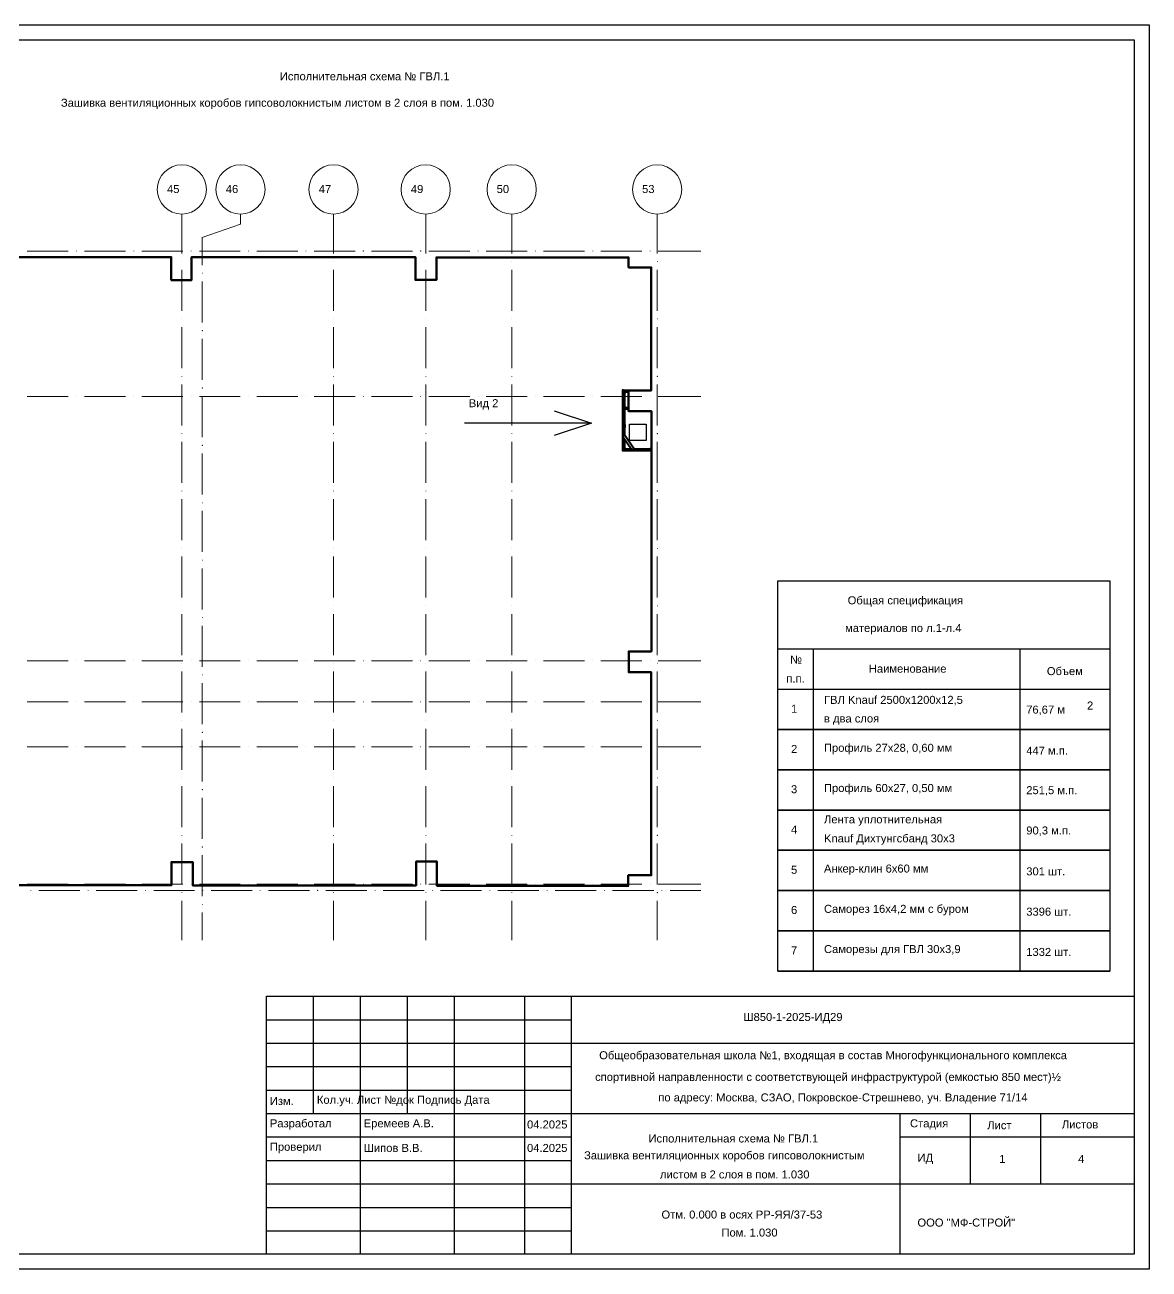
# Model space of a CAD drawing. Header units: millimetres. Extents: x 0 to 146, y 0 to 23.
# Drawn here: x 11.97 to 33.05, y 0.03 to 23.35 of the extents above; entities that cross this region are included whole.
import ezdxf

# ---------------------------------------------------------------- set-up
doc = ezdxf.new("R2010")
doc.units = ezdxf.units.MM
doc.layers.add('PDF _0', color=7, linetype='Continuous')
doc.layers.add('PDF _Текст', color=7, linetype='Continuous')
doc.layers.add('PDF _Оси-1', color=7, linetype='Continuous', true_color=0xaaaaaa)
doc.layers.add('PDF _Оси-3', color=7, linetype='Continuous', true_color=0x989898)
doc.styles.add('PDF ArialMT-Identity-H', font='arial.ttf')
doc.styles.add('PDF GOST Common-Identity-H', font='arial.ttf')

msp = doc.modelspace()

# ---------------------------------------------------------------- linework, layer by layer
at = {"layer": 'PDF _0', "lineweight": 25}
for points in [[(0.061, 23.354), (33.046, 23.354), (33.046, 0.031), (0.061, 0.031)], [(1.172, 23.076), (32.768, 23.076), (32.768, 0.309), (1.172, 0.309)], [(23.177, 15.367), (23.177, 16.515), (23.168, 16.515), (23.168, 15.367)], [(23.189, 15.367), (23.189, 16.515), (23.179, 16.515), (23.179, 15.367)], [(23.286, 16.505), (23.19, 16.505), (23.19, 16.515), (23.286, 16.515)], [(23.286, 16.494), (23.19, 16.494), (23.19, 16.503), (23.286, 16.503)], [(23.709, 15.387), (23.19, 15.387), (23.19, 15.378), (23.709, 15.378)], [(23.709, 15.376), (23.19, 15.376), (23.19, 15.367), (23.709, 15.367)], [(32.312, 5.619), (26.088, 5.619), (26.088, 12.931), (32.312, 12.931)], [(32.312, 10.147), (26.088, 10.147)], [(32.312, 9.392), (26.088, 9.392)], [(32.312, 8.637), (26.088, 8.637)], [(32.312, 7.883), (26.088, 7.883)], [(32.312, 7.128), (26.088, 7.128)], [(32.312, 6.373), (26.088, 6.373)], [(16.498, 5.146), (32.768, 5.146), (32.768, 0.309), (16.498, 0.309)]]:
    msp.add_lwpolyline(points, close=True, dxfattribs=at)
at = {"layer": 'PDF _0', "lineweight": 60}
for points in [[(23.28, 7.214), (23.28, 7.415), (23.714, 7.415), (23.714, 11.218), (23.29, 11.218), (23.29, 11.61), (23.717, 11.61), (23.717, 16.112), (23.287, 16.112), (23.287, 16.503), (23.713, 16.503), (23.713, 18.808), (23.287, 18.808), (23.287, 18.996), (19.684, 18.996), (19.684, 18.574), (19.292, 18.574), (19.292, 19), (15.097, 19), (15.097, 18.57), (14.713, 18.57), (14.713, 19), (10.495, 19)], [(10.515, 7.227), (14.717, 7.227), (14.717, 7.661), (15.117, 7.661), (15.117, 7.223), (19.304, 7.223), (19.304, 7.672), (19.695, 7.672), (19.695, 7.219), (23.291, 7.219)]]:
    msp.add_lwpolyline(points, dxfattribs=at)
at = {"layer": 'PDF _0', "lineweight": 25}
for points in [[(23.168, 16.512), (23.171, 16.515)], [(23.168, 16.501), (23.177, 16.511)], [(23.168, 16.491), (23.177, 16.501)], [(23.168, 16.481), (23.177, 16.49)], [(23.168, 16.47), (23.177, 16.48)], [(23.168, 16.46), (23.177, 16.47)], [(23.168, 16.45), (23.177, 16.459)], [(23.168, 16.439), (23.177, 16.449)], [(23.168, 16.429), (23.177, 16.439)], [(23.168, 16.419), (23.177, 16.428)], [(23.168, 16.408), (23.177, 16.418)], [(23.168, 16.398), (23.177, 16.408)], [(23.168, 16.388), (23.177, 16.397)], [(23.168, 16.377), (23.177, 16.387)], [(23.168, 16.367), (23.177, 16.376)], [(23.168, 16.357), (23.177, 16.366)], [(23.168, 16.346), (23.177, 16.356)], [(23.168, 16.336), (23.177, 16.345)], [(23.168, 16.325), (23.177, 16.335)], [(23.179, 16.513), (23.181, 16.515)], [(23.179, 16.502), (23.189, 16.512)], [(23.179, 16.492), (23.189, 16.501)], [(23.179, 16.481), (23.189, 16.491)], [(23.179, 16.471), (23.189, 16.481)], [(23.179, 16.461), (23.189, 16.47)], [(23.179, 16.45), (23.189, 16.46)], [(23.179, 16.44), (23.189, 16.45)], [(23.179, 16.43), (23.189, 16.439)], [(23.179, 16.419), (23.189, 16.429)], [(23.179, 16.409), (23.189, 16.419)], [(23.179, 16.399), (23.189, 16.408)], [(23.179, 16.388), (23.189, 16.398)], [(23.179, 16.378), (23.189, 16.388)], [(23.179, 16.368), (23.189, 16.377)], [(23.179, 16.357), (23.189, 16.367)], [(23.179, 16.347), (23.189, 16.357)], [(23.179, 16.337), (23.189, 16.346)], [(23.179, 16.326), (23.189, 16.336)], [(23.19, 16.513), (23.191, 16.515)], [(23.19, 16.503), (23.191, 16.503)], [(23.191, 16.494), (23.201, 16.503)], [(23.192, 16.505), (23.202, 16.515)], [(23.202, 16.505), (23.212, 16.515)], [(23.202, 16.494), (23.211, 16.503)], [(23.212, 16.494), (23.222, 16.503)], [(23.213, 16.505), (23.222, 16.515)], [(23.222, 16.494), (23.232, 16.503)], [(23.223, 16.505), (23.233, 16.515)], [(23.233, 16.505), (23.243, 16.515)], [(23.233, 16.494), (23.242, 16.503)], [(23.243, 16.494), (23.253, 16.503)], [(23.244, 16.505), (23.253, 16.515)], [(23.253, 16.494), (23.263, 16.503)], [(23.254, 16.505), (23.264, 16.515)], [(23.264, 16.505), (23.274, 16.515)], [(23.264, 16.494), (23.273, 16.503)], [(23.274, 16.494), (23.284, 16.503)], [(23.275, 16.505), (23.284, 16.515)], [(23.284, 16.494), (23.286, 16.496)], [(23.285, 16.505), (23.286, 16.506)], [(21.89, 16.121), (22.595, 15.889), (20.211, 15.889)], [(23.168, 16.315), (23.177, 16.325)], [(23.168, 16.305), (23.177, 16.314)], [(23.168, 16.304), (23.168, 16.304)], [(23.168, 16.294), (23.177, 16.303)], [(23.168, 16.283), (23.177, 16.293)], [(23.168, 16.273), (23.177, 16.282)], [(23.168, 16.262), (23.177, 16.272)], [(23.168, 16.252), (23.177, 16.262)], [(23.168, 16.242), (23.177, 16.251)], [(23.168, 16.231), (23.177, 16.241)], [(23.168, 16.221), (23.177, 16.231)], [(23.168, 16.211), (23.177, 16.22)], [(23.168, 16.2), (23.177, 16.21)], [(23.168, 16.19), (23.177, 16.2)], [(23.168, 16.18), (23.177, 16.189)], [(23.168, 16.169), (23.177, 16.179)], [(23.168, 16.159), (23.177, 16.169)], [(23.168, 16.149), (23.177, 16.158)], [(23.168, 16.138), (23.177, 16.148)], [(23.168, 16.128), (23.177, 16.138)], [(23.168, 16.118), (23.177, 16.127)], [(23.168, 16.107), (23.177, 16.117)], [(23.168, 16.097), (23.177, 16.107)], [(23.168, 16.087), (23.177, 16.096)], [(23.177, 16.304), (23.177, 16.304)], [(23.179, 16.316), (23.189, 16.326)], [(23.179, 16.306), (23.189, 16.315)], [(23.179, 16.294), (23.189, 16.304)], [(23.179, 16.284), (23.189, 16.294)], [(23.179, 16.274), (23.189, 16.283)], [(23.179, 16.263), (23.189, 16.273)], [(23.179, 16.253), (23.189, 16.263)], [(23.179, 16.243), (23.189, 16.252)], [(23.179, 16.232), (23.189, 16.242)], [(23.179, 16.222), (23.189, 16.231)], [(23.179, 16.212), (23.189, 16.221)], [(23.179, 16.201), (23.189, 16.211)], [(23.179, 16.191), (23.189, 16.2)], [(23.179, 16.18), (23.189, 16.19)], [(23.179, 16.17), (23.189, 16.18)], [(23.179, 16.16), (23.189, 16.169)], [(23.179, 16.149), (23.189, 16.159)], [(23.179, 16.139), (23.189, 16.149)], [(23.179, 16.129), (23.189, 16.138)], [(23.179, 16.118), (23.189, 16.128)], [(23.179, 16.108), (23.189, 16.118)], [(23.179, 16.098), (23.189, 16.107)], [(23.179, 16.087), (23.189, 16.097)], [(23.188, 16.304), (23.189, 16.305)], [(22.595, 15.889), (21.89, 15.656)], [(23.168, 16.076), (23.177, 16.086)], [(23.168, 16.066), (23.177, 16.075)], [(23.168, 16.056), (23.177, 16.065)], [(23.168, 16.045), (23.177, 16.055)], [(23.168, 16.035), (23.177, 16.044)], [(23.168, 16.024), (23.177, 16.034)], [(23.168, 16.014), (23.177, 16.024)], [(23.168, 16.004), (23.177, 16.013)], [(23.168, 15.993), (23.177, 16.003)], [(23.168, 15.983), (23.177, 15.993)], [(23.168, 15.973), (23.177, 15.982)], [(23.168, 15.962), (23.177, 15.972)], [(23.168, 15.952), (23.177, 15.962)], [(23.168, 15.942), (23.177, 15.951)], [(23.168, 15.931), (23.177, 15.941)], [(23.168, 15.921), (23.177, 15.931)], [(23.168, 15.911), (23.177, 15.92)], [(23.168, 15.9), (23.177, 15.91)], [(23.168, 15.89), (23.177, 15.9)], [(23.168, 15.88), (23.177, 15.889)], [(23.168, 15.869), (23.177, 15.879)], [(23.168, 15.859), (23.177, 15.868)], [(23.179, 16.077), (23.189, 16.087)], [(23.179, 16.067), (23.189, 16.076)], [(23.179, 16.056), (23.189, 16.066)], [(23.179, 16.046), (23.189, 16.056)], [(23.179, 16.036), (23.189, 16.045)], [(23.179, 16.025), (23.189, 16.035)], [(23.179, 16.015), (23.189, 16.025)], [(23.179, 16.005), (23.189, 16.014)], [(23.179, 15.994), (23.189, 16.004)], [(23.179, 15.984), (23.189, 15.993)], [(23.179, 15.974), (23.189, 15.983)], [(23.179, 15.963), (23.189, 15.973)], [(23.179, 15.953), (23.189, 15.962)], [(23.179, 15.942), (23.189, 15.952)], [(23.179, 15.932), (23.189, 15.942)], [(23.179, 15.922), (23.189, 15.931)], [(23.179, 15.911), (23.189, 15.921)], [(23.179, 15.901), (23.189, 15.911)], [(23.179, 15.891), (23.189, 15.9)], [(23.179, 15.88), (23.189, 15.89)], [(23.179, 15.87), (23.189, 15.88)], [(23.179, 15.86), (23.189, 15.869)], [(23.168, 15.849), (23.177, 15.858)], [(23.168, 15.838), (23.177, 15.848)], [(23.168, 15.828), (23.177, 15.837)], [(23.168, 15.817), (23.177, 15.827)], [(23.168, 15.807), (23.177, 15.817)], [(23.168, 15.797), (23.177, 15.806)], [(23.168, 15.786), (23.177, 15.796)], [(23.168, 15.776), (23.177, 15.786)], [(23.168, 15.766), (23.177, 15.775)], [(23.168, 15.755), (23.177, 15.765)], [(23.168, 15.745), (23.177, 15.755)], [(23.168, 15.735), (23.177, 15.744)], [(23.168, 15.724), (23.177, 15.734)], [(23.168, 15.714), (23.177, 15.724)], [(23.168, 15.704), (23.177, 15.713)], [(23.168, 15.693), (23.177, 15.703)], [(23.168, 15.683), (23.177, 15.693)], [(23.168, 15.673), (23.177, 15.682)], [(23.168, 15.662), (23.177, 15.672)], [(23.168, 15.652), (23.177, 15.662)], [(23.168, 15.642), (23.177, 15.651)], [(23.168, 15.631), (23.177, 15.641)], [(23.168, 15.621), (23.177, 15.63)], [(23.179, 15.849), (23.189, 15.859)], [(23.179, 15.839), (23.189, 15.849)], [(23.179, 15.829), (23.189, 15.838)], [(23.179, 15.818), (23.189, 15.828)], [(23.179, 15.808), (23.189, 15.818)], [(23.179, 15.798), (23.189, 15.807)], [(23.179, 15.787), (23.189, 15.797)], [(23.179, 15.777), (23.189, 15.786)], [(23.179, 15.767), (23.189, 15.776)], [(23.179, 15.756), (23.189, 15.766)], [(23.179, 15.746), (23.189, 15.755)], [(23.179, 15.735), (23.189, 15.745)], [(23.179, 15.725), (23.189, 15.735)], [(23.179, 15.715), (23.189, 15.724)], [(23.179, 15.704), (23.189, 15.714)], [(23.179, 15.694), (23.189, 15.704)], [(23.179, 15.684), (23.189, 15.693)], [(23.179, 15.673), (23.189, 15.683)], [(23.179, 15.663), (23.189, 15.673)], [(23.179, 15.653), (23.189, 15.662)], [(23.179, 15.642), (23.189, 15.652)], [(23.179, 15.632), (23.189, 15.642)], [(23.179, 15.622), (23.189, 15.631)], [(23.168, 15.611), (23.177, 15.62)], [(23.168, 15.6), (23.177, 15.61)], [(23.168, 15.59), (23.177, 15.599)], [(23.168, 15.579), (23.177, 15.589)], [(23.168, 15.569), (23.177, 15.579)], [(23.168, 15.559), (23.177, 15.568)], [(23.168, 15.548), (23.177, 15.558)], [(23.168, 15.538), (23.177, 15.548)], [(23.168, 15.528), (23.177, 15.537)], [(23.168, 15.517), (23.177, 15.527)], [(23.168, 15.507), (23.177, 15.517)], [(23.168, 15.497), (23.177, 15.506)], [(23.168, 15.486), (23.177, 15.496)], [(23.168, 15.476), (23.177, 15.486)], [(23.168, 15.466), (23.177, 15.475)], [(23.168, 15.455), (23.177, 15.465)], [(23.168, 15.445), (23.177, 15.455)], [(23.168, 15.435), (23.177, 15.444)], [(23.168, 15.424), (23.177, 15.434)], [(23.168, 15.414), (23.177, 15.423)], [(23.168, 15.404), (23.177, 15.413)], [(23.168, 15.393), (23.177, 15.403)], [(23.179, 15.611), (23.189, 15.621)], [(23.179, 15.601), (23.189, 15.611)], [(23.179, 15.591), (23.189, 15.6)], [(23.179, 15.58), (23.189, 15.59)], [(23.179, 15.57), (23.189, 15.58)], [(23.179, 15.56), (23.189, 15.569)], [(23.179, 15.549), (23.189, 15.559)], [(23.179, 15.539), (23.189, 15.548)], [(23.179, 15.529), (23.189, 15.538)], [(23.179, 15.518), (23.189, 15.528)], [(23.179, 15.508), (23.189, 15.517)], [(23.179, 15.497), (23.189, 15.507)], [(23.179, 15.487), (23.189, 15.497)], [(23.179, 15.477), (23.189, 15.486)], [(23.179, 15.466), (23.189, 15.476)], [(23.179, 15.456), (23.189, 15.466)], [(23.179, 15.446), (23.189, 15.455)], [(23.179, 15.435), (23.189, 15.445)], [(23.179, 15.425), (23.189, 15.435)], [(23.179, 15.415), (23.189, 15.424)], [(23.179, 15.404), (23.189, 15.414)], [(23.179, 15.394), (23.189, 15.404)], [(23.179, 15.384), (23.189, 15.393)], [(23.168, 15.383), (23.177, 15.392)], [(23.168, 15.372), (23.177, 15.382)], [(23.172, 15.367), (23.177, 15.372)], [(23.179, 15.373), (23.189, 15.383)], [(23.183, 15.367), (23.189, 15.373)], [(23.19, 15.383), (23.195, 15.387)], [(23.19, 15.372), (23.194, 15.376)], [(23.195, 15.367), (23.205, 15.376)], [(23.196, 15.378), (23.205, 15.387)], [(23.205, 15.367), (23.215, 15.376)], [(23.206, 15.378), (23.216, 15.387)], [(23.216, 15.378), (23.226, 15.387)], [(23.216, 15.367), (23.225, 15.376)], [(23.226, 15.367), (23.236, 15.376)], [(23.227, 15.378), (23.236, 15.387)], [(23.236, 15.367), (23.246, 15.376)], [(23.237, 15.378), (23.247, 15.387)], [(23.247, 15.367), (23.256, 15.376)], [(23.248, 15.378), (23.257, 15.387)], [(23.257, 15.367), (23.267, 15.376)], [(23.258, 15.378), (23.267, 15.387)], [(23.267, 15.367), (23.277, 15.376)], [(23.268, 15.378), (23.278, 15.387)], [(23.278, 15.367), (23.287, 15.376)], [(23.279, 15.378), (23.288, 15.387)], [(23.288, 15.367), (23.298, 15.376)], [(23.289, 15.378), (23.299, 15.387)], [(23.298, 15.367), (23.308, 15.376)], [(23.299, 15.378), (23.309, 15.387)], [(23.309, 15.367), (23.318, 15.376)], [(23.31, 15.378), (23.319, 15.387)], [(23.319, 15.367), (23.329, 15.376)], [(23.32, 15.378), (23.33, 15.387)], [(23.33, 15.378), (23.34, 15.387)], [(23.33, 15.367), (23.339, 15.376)], [(23.34, 15.367), (23.349, 15.376)], [(23.341, 15.378), (23.35, 15.387)], [(23.35, 15.367), (23.36, 15.376)], [(23.351, 15.378), (23.361, 15.387)], [(23.361, 15.378), (23.371, 15.387)], [(23.361, 15.367), (23.37, 15.376)], [(23.371, 15.367), (23.381, 15.376)], [(23.372, 15.378), (23.381, 15.387)], [(23.381, 15.367), (23.391, 15.376)], [(23.382, 15.378), (23.392, 15.387)], [(23.392, 15.378), (23.402, 15.387)], [(23.392, 15.367), (23.401, 15.376)], [(23.402, 15.367), (23.412, 15.376)], [(23.403, 15.378), (23.412, 15.387)], [(23.412, 15.367), (23.422, 15.376)], [(23.413, 15.378), (23.423, 15.387)], [(23.423, 15.378), (23.433, 15.387)], [(23.423, 15.367), (23.432, 15.376)], [(23.433, 15.367), (23.443, 15.376)], [(23.434, 15.378), (23.443, 15.387)], [(23.443, 15.367), (23.453, 15.376)], [(23.444, 15.378), (23.454, 15.387)], [(23.454, 15.378), (23.464, 15.387)], [(23.454, 15.367), (23.463, 15.376)], [(23.464, 15.367), (23.474, 15.376)], [(23.465, 15.378), (23.474, 15.387)], [(23.474, 15.367), (23.484, 15.376)], [(23.475, 15.378), (23.485, 15.387)], [(23.485, 15.367), (23.494, 15.376)], [(23.486, 15.378), (23.495, 15.387)], [(23.495, 15.367), (23.505, 15.376)], [(23.496, 15.378), (23.505, 15.387)], [(23.505, 15.367), (23.515, 15.376)], [(23.506, 15.378), (23.516, 15.387)], [(23.516, 15.367), (23.525, 15.376)], [(23.517, 15.378), (23.526, 15.387)], [(23.526, 15.367), (23.536, 15.376)], [(23.527, 15.378), (23.537, 15.387)], [(23.536, 15.367), (23.546, 15.376)], [(23.537, 15.378), (23.547, 15.387)], [(23.547, 15.367), (23.556, 15.376)], [(23.548, 15.378), (23.557, 15.387)], [(23.557, 15.367), (23.567, 15.376)], [(23.558, 15.378), (23.568, 15.387)], [(23.568, 15.378), (23.578, 15.387)], [(23.568, 15.367), (23.577, 15.376)], [(23.578, 15.367), (23.587, 15.376)], [(23.579, 15.378), (23.588, 15.387)], [(23.588, 15.367), (23.598, 15.376)], [(23.589, 15.378), (23.599, 15.387)], [(23.599, 15.378), (23.609, 15.387)], [(23.599, 15.367), (23.608, 15.376)], [(23.609, 15.367), (23.619, 15.376)], [(23.61, 15.378), (23.619, 15.387)], [(23.619, 15.367), (23.629, 15.376)], [(23.62, 15.378), (23.63, 15.387)], [(23.63, 15.378), (23.64, 15.387)], [(23.63, 15.367), (23.639, 15.376)], [(23.64, 15.367), (23.65, 15.376)], [(23.641, 15.378), (23.65, 15.387)], [(23.65, 15.367), (23.66, 15.376)], [(23.651, 15.378), (23.661, 15.387)], [(23.661, 15.378), (23.671, 15.387)], [(23.661, 15.367), (23.67, 15.376)], [(23.671, 15.367), (23.681, 15.376)], [(23.672, 15.378), (23.681, 15.387)], [(23.681, 15.367), (23.691, 15.376)], [(23.682, 15.378), (23.692, 15.387)], [(23.692, 15.367), (23.701, 15.376)], [(23.693, 15.378), (23.702, 15.387)], [(23.702, 15.367), (23.709, 15.373)], [(23.703, 15.378), (23.709, 15.384)], [(26.088, 11.656), (32.312, 11.656)], [(26.749, 11.656), (26.749, 5.619)], [(30.622, 11.656), (30.622, 5.619)], [(26.088, 10.902), (32.312, 10.902)], [(26.088, 5.619), (32.312, 5.619)], [(17.377, 5.146), (17.377, 2.948)], [(18.257, 5.146), (18.257, 0.309)], [(19.136, 5.146), (19.136, 2.948)], [(20.016, 5.146), (20.016, 0.309)], [(21.335, 5.146), (21.335, 0.309)], [(22.214, 5.146), (22.214, 0.309)], [(16.498, 4.707), (22.214, 4.707)], [(16.498, 4.267), (32.768, 4.267)], [(16.498, 3.827), (22.214, 3.827)], [(16.498, 3.387), (22.214, 3.387)], [(16.498, 2.948), (32.768, 2.948)], [(28.371, 2.948), (28.371, 0.309)], [(29.69, 2.948), (29.69, 1.628)], [(31.009, 2.948), (31.009, 1.628)], [(16.498, 2.508), (22.214, 2.508)], [(28.371, 2.508), (32.768, 2.508)], [(16.498, 2.068), (22.214, 2.068)], [(16.498, 1.628), (32.768, 1.628)], [(16.498, 1.189), (22.214, 1.189)], [(16.498, 0.749), (22.214, 0.749)]]:
    msp.add_lwpolyline(points, dxfattribs=at)
at = {"layer": 'PDF _0', "color": 1, "lineweight": 40}
for points in [[(23.211, 16.471), (23.211, 16.492), (23.19, 16.492), (23.19, 16.471)], [(23.234, 16.492), (23.212, 16.492), (23.212, 16.472), (23.234, 16.472)], [(23.265, 16.492), (23.286, 16.492), (23.286, 16.472), (23.265, 16.472)], [(23.211, 16.19), (23.211, 16.169), (23.19, 16.169), (23.19, 16.19)], [(23.211, 16.147), (23.211, 16.168), (23.19, 16.168), (23.19, 16.147)], [(23.234, 16.179), (23.212, 16.179), (23.212, 16.158), (23.234, 16.158)], [(23.265, 16.179), (23.286, 16.179), (23.286, 16.158), (23.265, 16.158)], [(23.211, 15.856), (23.211, 15.835), (23.19, 15.835), (23.19, 15.856)], [(23.211, 15.812), (23.211, 15.834), (23.19, 15.834), (23.19, 15.812)], [(23.209, 15.588), (23.209, 15.392), (23.192, 15.392), (23.192, 15.832), (23.209, 15.832), (23.209, 15.67)], [(23.398, 15.392), (23.192, 15.694)], [(23.234, 15.845), (23.212, 15.845), (23.212, 15.824), (23.234, 15.824)], [(23.211, 15.411), (23.211, 15.39), (23.19, 15.39), (23.19, 15.411)], [(23.343, 15.392), (23.192, 15.612)], [(23.234, 15.39), (23.212, 15.39), (23.212, 15.411), (23.234, 15.411)], [(23.387, 15.408), (23.706, 15.408), (23.706, 15.392), (23.215, 15.392), (23.215, 15.408), (23.332, 15.408)], [(23.687, 15.411), (23.709, 15.411), (23.709, 15.39), (23.687, 15.39)]]:
    msp.add_lwpolyline(points, dxfattribs=at)
for points in [[(23.209, 16.171), (23.192, 16.171), (23.192, 16.49), (23.209, 16.49)], [(23.284, 16.49), (23.215, 16.49), (23.215, 16.474), (23.284, 16.474)], [(23.209, 15.837), (23.192, 15.837), (23.192, 16.166), (23.209, 16.166)], [(23.284, 16.176), (23.215, 16.176), (23.215, 16.16), (23.284, 16.16)]]:
    msp.add_lwpolyline(points, close=True, dxfattribs=at)
at = {"layer": 'PDF _0', "color": 5, "lineweight": 25}
msp.add_lwpolyline([(23.615, 15.565), (23.307, 15.565), (23.307, 15.872), (23.615, 15.872)], close=True, dxfattribs=at)
at = {"layer": 'PDF _Оси-1', "lineweight": 20}
for centre in [(14.913, 20.27), (16.013, 20.27), (17.755, 20.27), (19.484, 20.27), (21.097, 20.27), (23.825, 20.27)]:
    msp.add_circle(centre, 0.461, dxfattribs=at)
at = {"layer": 'PDF _Оси-3', "lineweight": 9}
for points in [[(14.913, 19.809), (14.913, 19.071)], [(16.013, 19.809), (16.013, 19.62), (15.297, 19.37), (15.297, 18.852)], [(17.755, 19.809), (17.755, 19.071)], [(19.484, 19.809), (19.484, 19.071)], [(21.097, 19.809), (21.097, 19.071)], [(23.825, 19.809), (23.825, 19.071)], [(12.783, 19.115), (12.014, 19.115)], [(13.858, 19.115), (13.09, 19.115)], [(14.934, 19.115), (14.165, 19.115)], [(16.009, 19.115), (15.241, 19.115)], [(17.085, 19.115), (16.317, 19.115)], [(18.16, 19.115), (17.392, 19.115)], [(19.236, 19.115), (18.468, 19.115)], [(20.311, 19.115), (19.543, 19.115)], [(21.387, 19.115), (20.619, 19.115)], [(22.463, 19.115), (21.694, 19.115)], [(23.538, 19.115), (22.77, 19.115)], [(24.644, 19.115), (23.845, 19.115)], [(14.913, 18.764), (14.913, 17.996)], [(17.755, 18.764), (17.755, 17.996)], [(19.484, 18.764), (19.484, 17.996)], [(21.097, 18.764), (21.097, 17.996)], [(23.825, 18.764), (23.825, 17.996)], [(15.297, 18.544), (15.297, 17.776)], [(14.913, 17.688), (14.913, 16.92)], [(17.755, 17.688), (17.755, 16.92)], [(19.484, 17.688), (19.484, 16.92)], [(21.097, 17.688), (21.097, 16.92)], [(23.825, 17.688), (23.825, 16.92)], [(15.297, 17.469), (15.297, 16.701)], [(14.913, 16.613), (14.913, 15.845)], [(17.755, 16.613), (17.755, 15.845)], [(19.484, 16.613), (19.484, 15.845)], [(21.097, 16.613), (21.097, 15.845)], [(23.825, 16.613), (23.825, 15.845)], [(12.014, 16.388), (12.783, 16.388)], [(13.09, 16.388), (13.858, 16.388)], [(14.165, 16.388), (14.934, 16.388)], [(15.241, 16.388), (16.009, 16.388)], [(15.297, 16.393), (15.297, 15.625)], [(16.317, 16.388), (17.085, 16.388)], [(17.392, 16.388), (18.16, 16.388)], [(18.468, 16.388), (19.236, 16.388)], [(19.543, 16.388), (20.311, 16.388)], [(20.619, 16.388), (21.387, 16.388)], [(21.694, 16.388), (22.463, 16.388)], [(22.77, 16.388), (23.538, 16.388)], [(23.845, 16.388), (24.644, 16.388)], [(14.913, 15.537), (14.913, 14.769)], [(17.755, 15.537), (17.755, 14.769)], [(19.484, 15.537), (19.484, 14.769)], [(21.097, 15.537), (21.097, 14.769)], [(23.825, 15.537), (23.825, 14.769)], [(15.297, 15.318), (15.297, 14.549)], [(14.913, 14.462), (14.913, 13.693)], [(17.755, 14.462), (17.755, 13.693)], [(19.484, 14.462), (19.484, 13.693)], [(21.097, 14.462), (21.097, 13.693)], [(23.825, 14.462), (23.825, 13.693)], [(15.297, 14.242), (15.297, 13.474)], [(14.913, 13.386), (14.913, 12.618)], [(17.755, 13.386), (17.755, 12.618)], [(19.484, 13.386), (19.484, 12.618)], [(21.097, 13.386), (21.097, 12.618)], [(23.825, 13.386), (23.825, 12.618)], [(15.297, 13.167), (15.297, 12.398)], [(14.913, 12.311), (14.913, 11.542)], [(17.755, 12.311), (17.755, 11.542)], [(19.484, 12.311), (19.484, 11.542)], [(21.097, 12.311), (21.097, 11.542)], [(23.825, 12.311), (23.825, 11.542)], [(15.297, 12.091), (15.297, 11.323)], [(12.014, 11.433), (12.783, 11.433)], [(13.09, 11.433), (13.858, 11.433)], [(14.165, 11.433), (14.934, 11.433)], [(15.241, 11.433), (16.009, 11.433)], [(16.317, 11.433), (17.085, 11.433)], [(17.392, 11.433), (18.16, 11.433)], [(18.468, 11.433), (19.236, 11.433)], [(19.543, 11.433), (20.311, 11.433)], [(20.619, 11.433), (21.387, 11.433)], [(21.694, 11.433), (22.463, 11.433)], [(22.77, 11.433), (23.538, 11.433)], [(23.845, 11.433), (24.644, 11.433)], [(14.913, 11.235), (14.913, 10.467)], [(17.755, 11.235), (17.755, 10.467)], [(19.484, 11.235), (19.484, 10.467)], [(21.097, 11.235), (21.097, 10.467)], [(23.825, 11.235), (23.825, 10.467)], [(15.297, 11.015), (15.297, 10.247)], [(12.014, 10.665), (12.783, 10.665)], [(13.09, 10.665), (13.858, 10.665)], [(14.165, 10.665), (14.934, 10.665)], [(15.241, 10.665), (16.009, 10.665)], [(16.317, 10.665), (17.085, 10.665)], [(17.392, 10.665), (18.16, 10.665)], [(18.468, 10.665), (19.236, 10.665)], [(19.543, 10.665), (20.311, 10.665)], [(20.619, 10.665), (21.387, 10.665)], [(21.694, 10.665), (22.463, 10.665)], [(22.77, 10.665), (23.538, 10.665)], [(23.845, 10.665), (24.644, 10.665)], [(14.913, 10.159), (14.913, 9.391)], [(17.755, 10.159), (17.755, 9.391)], [(19.484, 10.159), (19.484, 9.391)], [(21.097, 10.159), (21.097, 9.391)], [(23.825, 10.159), (23.825, 9.391)], [(12.014, 9.82), (12.783, 9.82)], [(13.09, 9.82), (13.858, 9.82)], [(14.165, 9.82), (14.934, 9.82)], [(15.241, 9.82), (16.009, 9.82)], [(15.297, 9.94), (15.297, 9.172)], [(16.317, 9.82), (17.085, 9.82)], [(17.392, 9.82), (18.16, 9.82)], [(18.468, 9.82), (19.236, 9.82)], [(19.543, 9.82), (20.311, 9.82)], [(20.619, 9.82), (21.387, 9.82)], [(21.694, 9.82), (22.463, 9.82)], [(22.77, 9.82), (23.538, 9.82)], [(23.845, 9.82), (24.644, 9.82)], [(14.913, 9.084), (14.913, 8.316)], [(15.297, 8.864), (15.297, 8.096)], [(17.755, 9.084), (17.755, 8.316)], [(19.484, 9.084), (19.484, 8.316)], [(21.097, 9.084), (21.097, 8.316)], [(23.825, 9.084), (23.825, 8.316)], [(14.913, 8.008), (14.913, 7.24)], [(17.755, 8.008), (17.755, 7.24)], [(19.484, 8.008), (19.484, 7.24)], [(21.097, 8.008), (21.097, 7.24)], [(23.825, 8.008), (23.825, 7.24)], [(15.297, 7.789), (15.297, 7.02)], [(12.014, 7.246), (12.783, 7.246)], [(13.09, 7.246), (13.858, 7.246)], [(14.165, 7.246), (14.934, 7.246)], [(15.241, 7.246), (16.009, 7.246)], [(16.317, 7.246), (17.085, 7.246)], [(17.392, 7.246), (18.16, 7.246)], [(18.468, 7.246), (19.236, 7.246)], [(19.543, 7.246), (20.311, 7.246)], [(20.619, 7.246), (21.387, 7.246)], [(21.694, 7.246), (22.463, 7.246)], [(22.77, 7.246), (23.538, 7.246)], [(23.845, 7.246), (24.644, 7.246)], [(13.002, 7.131), (12.234, 7.131)], [(14.078, 7.131), (13.309, 7.131)], [(15.153, 7.131), (14.385, 7.131)], [(16.229, 7.131), (15.461, 7.131)], [(17.304, 7.131), (16.536, 7.131)], [(18.38, 7.131), (17.612, 7.131)], [(19.455, 7.131), (18.687, 7.131)], [(20.531, 7.131), (19.763, 7.131)], [(21.607, 7.131), (20.838, 7.131)], [(22.682, 7.131), (21.914, 7.131)], [(23.758, 7.131), (22.989, 7.131)], [(24.644, 7.131), (24.065, 7.131)], [(14.913, 6.933), (14.913, 6.195)], [(17.755, 6.933), (17.755, 6.195)], [(19.484, 6.933), (19.484, 6.195)], [(21.097, 6.933), (21.097, 6.195)], [(23.825, 6.933), (23.825, 6.195)], [(15.297, 6.713), (15.297, 6.195)]]:
    msp.add_lwpolyline(points, dxfattribs=at)
at = {"layer": 'PDF _Оси-3', "lineweight": 5}
for points in [[(12.936, 19.115), (12.938, 19.115), (12.938, 19.117), (12.936, 19.117)], [(14.012, 19.115), (14.014, 19.115), (14.014, 19.117), (14.012, 19.117)], [(14.913, 18.918), (14.915, 18.918), (14.915, 18.92), (14.913, 18.92)], [(15.087, 19.115), (15.089, 19.115), (15.089, 19.117), (15.087, 19.117)], [(16.163, 19.115), (16.165, 19.115), (16.165, 19.117), (16.163, 19.117)], [(17.238, 19.115), (17.24, 19.115), (17.24, 19.117), (17.238, 19.117)], [(17.755, 18.918), (17.757, 18.918), (17.757, 18.92), (17.755, 18.92)], [(18.314, 19.115), (18.316, 19.115), (18.316, 19.117), (18.314, 19.117)], [(19.39, 19.115), (19.392, 19.115), (19.392, 19.117), (19.39, 19.117)], [(19.484, 18.918), (19.486, 18.918), (19.486, 18.92), (19.484, 18.92)], [(20.465, 19.115), (20.467, 19.115), (20.467, 19.117), (20.465, 19.117)], [(21.097, 18.918), (21.099, 18.918), (21.099, 18.92), (21.097, 18.92)], [(21.541, 19.115), (21.543, 19.115), (21.543, 19.117), (21.541, 19.117)], [(22.616, 19.115), (22.618, 19.115), (22.618, 19.117), (22.616, 19.117)], [(23.692, 19.115), (23.694, 19.115), (23.694, 19.117), (23.692, 19.117)], [(23.825, 18.918), (23.827, 18.918), (23.827, 18.92), (23.825, 18.92)], [(15.297, 18.698), (15.299, 18.698), (15.299, 18.7), (15.297, 18.7)], [(14.913, 17.842), (14.915, 17.842), (14.915, 17.844), (14.913, 17.844)], [(17.755, 17.842), (17.757, 17.842), (17.757, 17.844), (17.755, 17.844)], [(19.484, 17.842), (19.486, 17.842), (19.486, 17.844), (19.484, 17.844)], [(21.097, 17.842), (21.099, 17.842), (21.099, 17.844), (21.097, 17.844)], [(23.825, 17.842), (23.827, 17.842), (23.827, 17.844), (23.825, 17.844)], [(15.297, 17.622), (15.299, 17.622), (15.299, 17.624), (15.297, 17.624)], [(14.913, 16.766), (14.915, 16.766), (14.915, 16.768), (14.913, 16.768)], [(17.755, 16.766), (17.757, 16.766), (17.757, 16.768), (17.755, 16.768)], [(19.484, 16.766), (19.486, 16.766), (19.486, 16.768), (19.484, 16.768)], [(21.097, 16.766), (21.099, 16.766), (21.099, 16.768), (21.097, 16.768)], [(23.825, 16.766), (23.827, 16.766), (23.827, 16.768), (23.825, 16.768)], [(12.936, 16.388), (12.938, 16.388), (12.938, 16.39), (12.936, 16.39)], [(14.012, 16.388), (14.014, 16.388), (14.014, 16.39), (14.012, 16.39)], [(15.087, 16.388), (15.089, 16.388), (15.089, 16.39), (15.087, 16.39)], [(15.297, 16.547), (15.299, 16.547), (15.299, 16.549), (15.297, 16.549)], [(16.163, 16.388), (16.165, 16.388), (16.165, 16.39), (16.163, 16.39)], [(17.238, 16.388), (17.24, 16.388), (17.24, 16.39), (17.238, 16.39)], [(18.314, 16.388), (18.316, 16.388), (18.316, 16.39), (18.314, 16.39)], [(19.39, 16.388), (19.392, 16.388), (19.392, 16.39), (19.39, 16.39)], [(20.465, 16.388), (20.467, 16.388), (20.467, 16.39), (20.465, 16.39)], [(21.541, 16.388), (21.543, 16.388), (21.543, 16.39), (21.541, 16.39)], [(22.616, 16.388), (22.618, 16.388), (22.618, 16.39), (22.616, 16.39)], [(23.692, 16.388), (23.694, 16.388), (23.694, 16.39), (23.692, 16.39)], [(14.913, 15.691), (14.915, 15.691), (14.915, 15.693), (14.913, 15.693)], [(17.755, 15.691), (17.757, 15.691), (17.757, 15.693), (17.755, 15.693)], [(19.484, 15.691), (19.486, 15.691), (19.486, 15.693), (19.484, 15.693)], [(21.097, 15.691), (21.099, 15.691), (21.099, 15.693), (21.097, 15.693)], [(23.825, 15.691), (23.827, 15.691), (23.827, 15.693), (23.825, 15.693)], [(15.297, 15.471), (15.299, 15.471), (15.299, 15.473), (15.297, 15.473)], [(14.913, 14.615), (14.915, 14.615), (14.915, 14.617), (14.913, 14.617)], [(17.755, 14.615), (17.757, 14.615), (17.757, 14.617), (17.755, 14.617)], [(19.484, 14.615), (19.486, 14.615), (19.486, 14.617), (19.484, 14.617)], [(21.097, 14.615), (21.099, 14.615), (21.099, 14.617), (21.097, 14.617)], [(23.825, 14.615), (23.827, 14.615), (23.827, 14.617), (23.825, 14.617)], [(15.297, 14.396), (15.299, 14.396), (15.299, 14.398), (15.297, 14.398)], [(14.913, 13.54), (14.915, 13.54), (14.915, 13.542), (14.913, 13.542)], [(17.755, 13.54), (17.757, 13.54), (17.757, 13.542), (17.755, 13.542)], [(19.484, 13.54), (19.486, 13.54), (19.486, 13.542), (19.484, 13.542)], [(21.097, 13.54), (21.099, 13.54), (21.099, 13.542), (21.097, 13.542)], [(23.825, 13.54), (23.827, 13.54), (23.827, 13.542), (23.825, 13.542)], [(15.297, 13.32), (15.299, 13.32), (15.299, 13.322), (15.297, 13.322)], [(14.913, 12.464), (14.915, 12.464), (14.915, 12.466), (14.913, 12.466)], [(17.755, 12.464), (17.757, 12.464), (17.757, 12.466), (17.755, 12.466)], [(19.484, 12.464), (19.486, 12.464), (19.486, 12.466), (19.484, 12.466)], [(21.097, 12.464), (21.099, 12.464), (21.099, 12.466), (21.097, 12.466)], [(23.825, 12.464), (23.827, 12.464), (23.827, 12.466), (23.825, 12.466)], [(15.297, 12.245), (15.299, 12.245), (15.299, 12.247), (15.297, 12.247)], [(12.936, 11.433), (12.938, 11.433), (12.938, 11.435), (12.936, 11.435)], [(14.012, 11.433), (14.014, 11.433), (14.014, 11.435), (14.012, 11.435)], [(15.087, 11.433), (15.089, 11.433), (15.089, 11.435), (15.087, 11.435)], [(16.163, 11.433), (16.165, 11.433), (16.165, 11.435), (16.163, 11.435)], [(17.238, 11.433), (17.24, 11.433), (17.24, 11.435), (17.238, 11.435)], [(18.314, 11.433), (18.316, 11.433), (18.316, 11.435), (18.314, 11.435)], [(19.39, 11.433), (19.392, 11.433), (19.392, 11.435), (19.39, 11.435)], [(20.465, 11.433), (20.467, 11.433), (20.467, 11.435), (20.465, 11.435)], [(21.541, 11.433), (21.543, 11.433), (21.543, 11.435), (21.541, 11.435)], [(22.616, 11.433), (22.618, 11.433), (22.618, 11.435), (22.616, 11.435)], [(23.692, 11.433), (23.694, 11.433), (23.694, 11.435), (23.692, 11.435)], [(14.913, 11.389), (14.915, 11.389), (14.915, 11.391), (14.913, 11.391)], [(17.755, 11.389), (17.757, 11.389), (17.757, 11.391), (17.755, 11.391)], [(19.484, 11.389), (19.486, 11.389), (19.486, 11.391), (19.484, 11.391)], [(21.097, 11.389), (21.099, 11.389), (21.099, 11.391), (21.097, 11.391)], [(23.825, 11.389), (23.827, 11.389), (23.827, 11.391), (23.825, 11.391)], [(15.297, 11.169), (15.299, 11.169), (15.299, 11.171), (15.297, 11.171)], [(12.936, 10.665), (12.938, 10.665), (12.938, 10.667), (12.936, 10.667)], [(14.012, 10.665), (14.014, 10.665), (14.014, 10.667), (14.012, 10.667)], [(15.087, 10.665), (15.089, 10.665), (15.089, 10.667), (15.087, 10.667)], [(16.163, 10.665), (16.165, 10.665), (16.165, 10.667), (16.163, 10.667)], [(17.238, 10.665), (17.24, 10.665), (17.24, 10.667), (17.238, 10.667)], [(18.314, 10.665), (18.316, 10.665), (18.316, 10.667), (18.314, 10.667)], [(19.39, 10.665), (19.392, 10.665), (19.392, 10.667), (19.39, 10.667)], [(20.465, 10.665), (20.467, 10.665), (20.467, 10.667), (20.465, 10.667)], [(21.541, 10.665), (21.543, 10.665), (21.543, 10.667), (21.541, 10.667)], [(22.616, 10.665), (22.618, 10.665), (22.618, 10.667), (22.616, 10.667)], [(23.692, 10.665), (23.694, 10.665), (23.694, 10.667), (23.692, 10.667)], [(14.913, 10.313), (14.915, 10.313), (14.915, 10.315), (14.913, 10.315)], [(17.755, 10.313), (17.757, 10.313), (17.757, 10.315), (17.755, 10.315)], [(19.484, 10.313), (19.486, 10.313), (19.486, 10.315), (19.484, 10.315)], [(21.097, 10.313), (21.099, 10.313), (21.099, 10.315), (21.097, 10.315)], [(23.825, 10.313), (23.827, 10.313), (23.827, 10.315), (23.825, 10.315)], [(15.297, 10.093), (15.299, 10.093), (15.299, 10.095), (15.297, 10.095)], [(12.936, 9.82), (12.938, 9.82), (12.938, 9.822), (12.936, 9.822)], [(14.012, 9.82), (14.014, 9.82), (14.014, 9.822), (14.012, 9.822)], [(15.087, 9.82), (15.089, 9.82), (15.089, 9.822), (15.087, 9.822)], [(16.163, 9.82), (16.165, 9.82), (16.165, 9.822), (16.163, 9.822)], [(17.238, 9.82), (17.24, 9.82), (17.24, 9.822), (17.238, 9.822)], [(18.314, 9.82), (18.316, 9.82), (18.316, 9.822), (18.314, 9.822)], [(19.39, 9.82), (19.392, 9.82), (19.392, 9.822), (19.39, 9.822)], [(20.465, 9.82), (20.467, 9.82), (20.467, 9.822), (20.465, 9.822)], [(21.541, 9.82), (21.543, 9.82), (21.543, 9.822), (21.541, 9.822)], [(22.616, 9.82), (22.618, 9.82), (22.618, 9.822), (22.616, 9.822)], [(23.692, 9.82), (23.694, 9.82), (23.694, 9.822), (23.692, 9.822)], [(14.913, 9.238), (14.915, 9.238), (14.915, 9.24), (14.913, 9.24)], [(17.755, 9.238), (17.757, 9.238), (17.757, 9.24), (17.755, 9.24)], [(19.484, 9.238), (19.486, 9.238), (19.486, 9.24), (19.484, 9.24)], [(21.097, 9.238), (21.099, 9.238), (21.099, 9.24), (21.097, 9.24)], [(23.825, 9.238), (23.827, 9.238), (23.827, 9.24), (23.825, 9.24)], [(15.297, 9.018), (15.299, 9.018), (15.299, 9.02), (15.297, 9.02)], [(14.913, 8.162), (14.915, 8.162), (14.915, 8.164), (14.913, 8.164)], [(17.755, 8.162), (17.757, 8.162), (17.757, 8.164), (17.755, 8.164)], [(19.484, 8.162), (19.486, 8.162), (19.486, 8.164), (19.484, 8.164)], [(21.097, 8.162), (21.099, 8.162), (21.099, 8.164), (21.097, 8.164)], [(23.825, 8.162), (23.827, 8.162), (23.827, 8.164), (23.825, 8.164)], [(15.297, 7.942), (15.299, 7.942), (15.299, 7.944), (15.297, 7.944)], [(12.936, 7.246), (12.938, 7.246), (12.938, 7.248), (12.936, 7.248)], [(14.012, 7.246), (14.014, 7.246), (14.014, 7.248), (14.012, 7.248)], [(15.087, 7.246), (15.089, 7.246), (15.089, 7.248), (15.087, 7.248)], [(16.163, 7.246), (16.165, 7.246), (16.165, 7.248), (16.163, 7.248)], [(17.238, 7.246), (17.24, 7.246), (17.24, 7.248), (17.238, 7.248)], [(18.314, 7.246), (18.316, 7.246), (18.316, 7.248), (18.314, 7.248)], [(19.39, 7.246), (19.392, 7.246), (19.392, 7.248), (19.39, 7.248)], [(20.465, 7.246), (20.467, 7.246), (20.467, 7.248), (20.465, 7.248)], [(21.541, 7.246), (21.543, 7.246), (21.543, 7.248), (21.541, 7.248)], [(22.616, 7.246), (22.618, 7.246), (22.618, 7.248), (22.616, 7.248)], [(23.692, 7.246), (23.694, 7.246), (23.694, 7.248), (23.692, 7.248)], [(12.08, 7.131), (12.082, 7.131), (12.082, 7.133), (12.08, 7.133)], [(13.156, 7.131), (13.158, 7.131), (13.158, 7.133), (13.156, 7.133)], [(14.231, 7.131), (14.233, 7.131), (14.233, 7.133), (14.231, 7.133)], [(14.913, 7.086), (14.915, 7.086), (14.915, 7.088), (14.913, 7.088)], [(15.307, 7.131), (15.309, 7.131), (15.309, 7.133), (15.307, 7.133)], [(16.382, 7.131), (16.384, 7.131), (16.384, 7.133), (16.382, 7.133)], [(17.458, 7.131), (17.46, 7.131), (17.46, 7.133), (17.458, 7.133)], [(17.755, 7.086), (17.757, 7.086), (17.757, 7.088), (17.755, 7.088)], [(18.534, 7.131), (18.536, 7.131), (18.536, 7.133), (18.534, 7.133)], [(19.484, 7.086), (19.486, 7.086), (19.486, 7.088), (19.484, 7.088)], [(19.609, 7.131), (19.611, 7.131), (19.611, 7.133), (19.609, 7.133)], [(20.685, 7.131), (20.687, 7.131), (20.687, 7.133), (20.685, 7.133)], [(21.097, 7.086), (21.099, 7.086), (21.099, 7.088), (21.097, 7.088)], [(21.76, 7.131), (21.762, 7.131), (21.762, 7.133), (21.76, 7.133)], [(22.836, 7.131), (22.838, 7.131), (22.838, 7.133), (22.836, 7.133)], [(23.825, 7.086), (23.827, 7.086), (23.827, 7.088), (23.825, 7.088)], [(23.911, 7.131), (23.913, 7.131), (23.913, 7.133), (23.911, 7.133)], [(15.297, 6.867), (15.299, 6.867), (15.299, 6.869), (15.297, 6.869)]]:
    msp.add_lwpolyline(points, close=True, dxfattribs=at)

# ---------------------------------------------------------------- texts
at = {"layer": 'PDF _Текст', "char_height": 0.15, "attachment_point": 4, "style": 'PDF GOST Common-Identity-H'}
for s, insert in [('Исполнительная схема № ГВЛ.1', (16.75, 22.389)), ('Зашивка вентиляционных коробов гипсоволокнистым листом в 2 слоя в пом. 1.030', (12.646, 21.872)), ('Вид 2', (20.293, 16.241)), ('Общая спецификация', (27.395, 12.545)), ('материалов по л.1‐л.4', (27.346, 12.026)), ('№', (26.315, 11.458)), ('Наименование', (27.792, 11.286)), ('Объем', (31.129, 11.24)), ('п.п.', (26.246, 11.101)), ('ГВЛ Knauf 2500х1200х12,5', (26.951, 10.688)), ('1', (26.333, 10.535)), ('76,67 м', (30.742, 10.505)), ('2', (31.882, 10.596)), ('в два слоя', (26.951, 10.331)), ('2', (26.333, 9.781)), ('Профиль 27х28, 0,60 мм', (26.951, 9.781)), ('447 м.п.', (30.743, 9.75)), ('3', (26.333, 9.026)), ('Профиль 60х27, 0,50 мм', (26.951, 9.027)), ('251,5 м.п.', (30.743, 8.995)), ('Лента уплотнительная', (26.951, 8.44)), ('4', (26.333, 8.271)), ('Knauf Дихтунгсбанд 30х3', (26.951, 8.083)), ('90,3 м.п.', (30.743, 8.24)), ('5', (26.333, 7.516)), ('Анкер‐клин 6х60 мм', (26.951, 7.517)), ('301 шт.', (30.743, 7.486)), ('6', (26.333, 6.762)), ('Саморез 16x4,2 мм с буром', (26.951, 6.762)), ('3396 шт.', (30.743, 6.731)), ('7', (26.332, 6.007)), ('Саморезы для ГВЛ 30x3,9', (26.951, 6.008)), ('1332 шт.', (30.743, 5.976)), ('Ш850‐1‐2025‐ИД29', (25.439, 4.736)), ('Общеобразовательная школа №1, входящая в состав Многофункционального комплекса', (22.737, 4.018)), ('спортивной направленности с соответствующей инфраструктурой (емкостью 850 мест)½', (22.66, 3.611)), ('Кол.уч. Лист №док Подпись Дата', (17.445, 3.182)), ('по адресу: Москва, СЗАО, Покровское‐Стрешнево, уч. Владение 71/14', (23.845, 3.227)), ('Изм.', (16.563, 3.182)), ('Разработал', (16.563, 2.742)), ('Еремеев А.В.', (18.322, 2.742)), ('04.2025', (21.384, 2.742)), ('Стадия', (28.564, 2.742)), ('Лист', (30.012, 2.727)), ('Листов', (31.41, 2.742)), ('Проверил', (16.563, 2.302)), ('Шипов В.В.', (18.322, 2.302)), ('04.2025', (21.384, 2.302)), ('Исполнительная схема № ГВЛ.1', (23.661, 2.479)), ('Зашивка вентиляционных коробов гипсоволокнистым', (22.453, 2.142)), ('ИД', (28.703, 2.097)), ('1', (30.236, 2.097)), ('4', (31.715, 2.097)), ('листом в 2 слоя в пом. 1.030', (23.877, 1.805)), ('Отм. 0.000 в осях РР‐ЯЯ/37‐53', (23.904, 1.053)), ('ООО "МФ‐СТРОЙ"', (28.703, 0.903)), ('Пом. 1.030', (25.029, 0.716))]:
    msp.add_mtext(s, dxfattribs=dict(at, insert=insert))
at = {"layer": 'PDF _Текст', "color": 253, "true_color": 0xaaaaaa, "char_height": 0.15, "attachment_point": 4, "style": 'PDF ArialMT-Identity-H'}
for s, insert in [('45', (14.635, 20.276)), ('46', (15.737, 20.276)), ('47', (17.479, 20.276)), ('49', (19.207, 20.276)), ('50', (20.815, 20.276)), ('53', (23.541, 20.276))]:
    msp.add_mtext(s, dxfattribs=dict(at, insert=insert))

doc.saveas('drawing.dxf')
